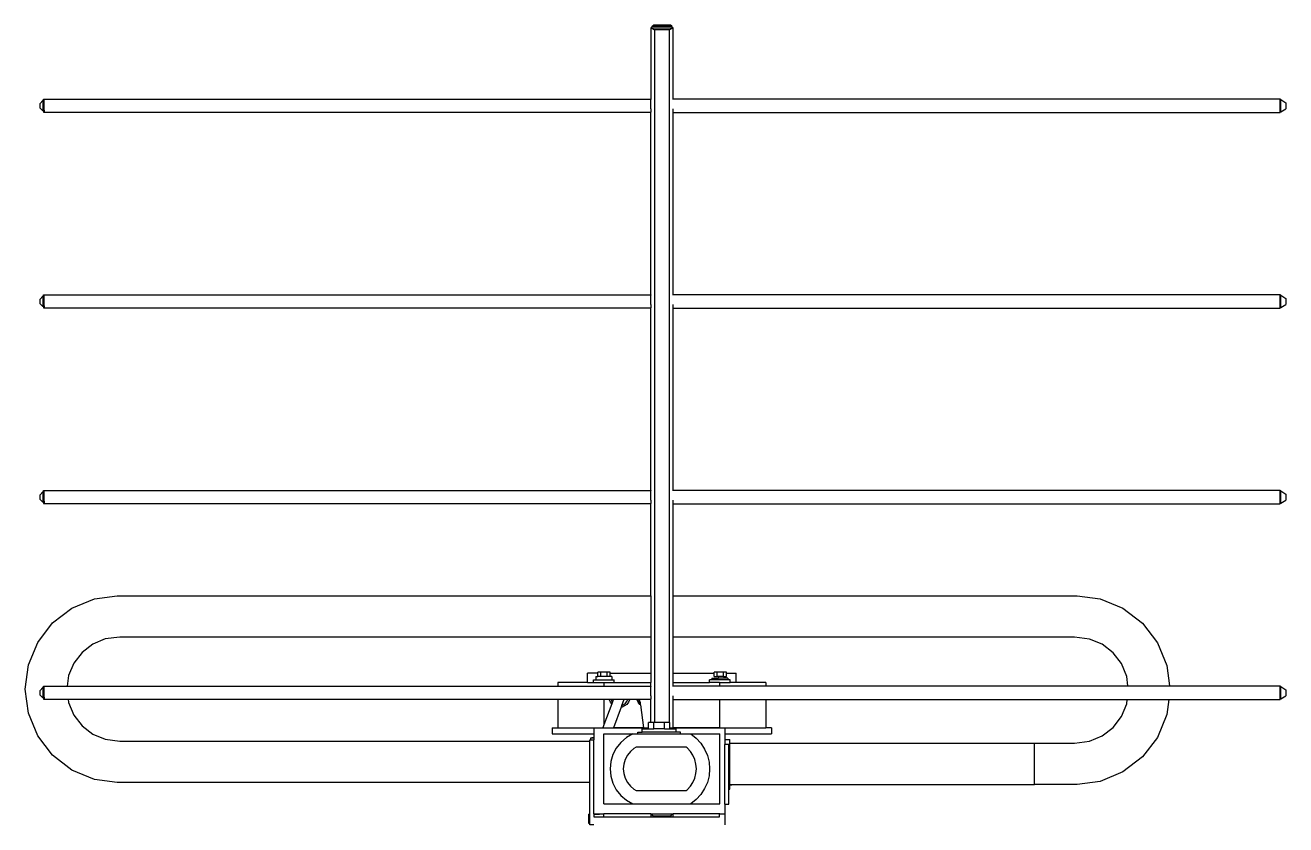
# Model space of a CAD drawing. Header units: millimetres. Extents: x 2122 to 4894, y -1177 to 2056.
# Drawn here: x 2122 to 2733, y 1669 to 2056 of the extents above; entities that cross this region are included whole.
import ezdxf

# ---------------------------------------------------------------- set-up
doc = ezdxf.new("R2010")
doc.units = ezdxf.units.MM
doc.layers.add('Edges', color=7, linetype='Continuous')

# ---------------------------------------------------------------- blocks, each defined once
blk = doc.blocks.new('TV+Aerial+fr')
at = {"layer": 'Edges'}
for p, q in [((41.43, 1828.62), (43.14, 1827.64)), ((41.67, 1828.62), (41.43, 1828.62)), ((41.43, 1828.62), (41.43, 1793.95)), ((41.67, 1828.62), (42.03, 1829.39)), ((41.67, 1828.62), (51.99, 1828.62)), ((42.03, 1829.39), (42.77, 1829.82)), ((42.03, 1829.39), (51.64, 1829.39)), ((50.89, 1829.82), (42.77, 1829.82)), ((43.14, 1827.64), (43.14, 1492.06)), ((50.52, 1827.64), (43.14, 1827.64)), ((52.23, 1828.62), (50.52, 1827.64)), ((50.52, 1492.06), (50.52, 1827.64)), ((50.62, 1827.64), (50.52, 1827.64)), ((50.62, 1827.7), (50.62, 1827.64)), ((51.64, 1829.39), (50.89, 1829.82)), ((51.99, 1828.62), (51.64, 1829.39)), ((52.23, 1828.62), (51.99, 1828.62)), ((52.23, 1794.11), (52.23, 1828.62)), ((-253.07, 1793.28), (-254.47, 1791.96)), ((-254.47, 1789.67), (-254.47, 1791.96)), ((-253.07, 1788.31), (-254.47, 1789.67)), ((-253.07, 1793.28), (-253.07, 1793.33)), ((-252.87, 1793.33), (-253.07, 1793.33)), ((-253.07, 1793.28), (-253.07, 1788.31)), ((-252.87, 1793.95), (-252.57, 1793.95)), ((-252.87, 1793.33), (-252.87, 1793.95)), ((-252.87, 1793.33), (-252.87, 1788.31)), ((-252.57, 1793.89), (-252.57, 1793.95)), ((-252.57, 1793.95), (-252.47, 1793.95)), ((-252.57, 1793.89), (-252.47, 1793.89)), ((-252.57, 1793.79), (-252.57, 1793.89)), ((-252.57, 1793.79), (-252.47, 1793.79)), ((-252.57, 1793.63), (-252.57, 1793.79)), ((-252.57, 1793.63), (-252.47, 1793.62)), ((-252.57, 1793.63), (-252.57, 1793.43)), ((-252.57, 1793.43), (-252.47, 1793.43)), ((-252.57, 1793.17), (-252.57, 1793.43)), ((-252.57, 1793.17), (-252.47, 1793.17)), ((-252.57, 1793.17), (-252.57, 1792.89)), ((-252.57, 1792.89), (-252.47, 1792.89)), ((-252.57, 1792.55), (-252.57, 1792.89)), ((-252.57, 1792.55), (-252.47, 1792.55)), ((-252.57, 1792.55), (-252.57, 1792.2)), ((-252.57, 1792.2), (-252.47, 1792.21)), ((-252.57, 1791.81), (-252.57, 1792.2)), ((-252.57, 1791.81), (-252.47, 1791.81)), ((-252.57, 1791.44), (-252.57, 1791.81)), ((-252.57, 1791.44), (-252.47, 1791.44)), ((-252.57, 1790.99), (-252.57, 1791.44)), ((-252.57, 1790.99), (-252.47, 1791.01)), ((-252.57, 1790.62), (-252.57, 1790.99)), ((-252.57, 1790.62), (-252.47, 1790.62)), ((-252.57, 1790.62), (-252.57, 1790.19)), ((-252.57, 1790.19), (-252.47, 1790.19)), ((-252.57, 1789.82), (-252.57, 1790.19)), ((-252.57, 1789.82), (-252.47, 1789.82)), ((-252.57, 1789.82), (-252.57, 1789.42)), ((-252.57, 1789.42), (-252.47, 1789.42)), ((-252.57, 1789.42), (-252.57, 1789.09)), ((-252.47, 1793.89), (-252.47, 1793.95)), ((-252.47, 1793.95), (41.43, 1793.95)), ((-252.47, 1793.79), (-252.47, 1793.89)), ((-252.47, 1793.62), (-252.47, 1793.79)), ((-252.47, 1793.43), (-252.47, 1793.62)), ((-252.47, 1793.17), (-252.47, 1793.43)), ((-252.47, 1792.89), (-252.47, 1793.17)), ((-252.47, 1792.55), (-252.47, 1792.89)), ((-252.47, 1792.21), (-252.47, 1792.55)), ((-252.47, 1791.81), (-252.47, 1792.21)), ((-252.47, 1791.44), (-252.47, 1791.81)), ((-252.47, 1791.01), (-252.47, 1791.44)), ((-252.47, 1790.62), (-252.47, 1791.01)), ((-252.47, 1790.19), (-252.47, 1790.62)), ((-252.47, 1789.82), (-252.47, 1790.19)), ((-252.47, 1789.42), (-252.47, 1789.82)), ((-252.47, 1789.09), (-252.47, 1789.42)), ((41.43, 1793.95), (41.43, 1793.89)), ((41.43, 1789.27), (41.43, 1793.89)), ((52.23, 1794.11), (346.23, 1794.11)), ((52.23, 1793.89), (52.23, 1794.11)), ((346.23, 1794.11), (346.23, 1793.84)), ((346.23, 1793.84), (346.63, 1793.84)), ((346.23, 1787.79), (346.23, 1793.84)), ((346.63, 1793.84), (349.02, 1792.28)), ((346.63, 1787.79), (346.63, 1793.84)), ((346.63, 1787.79), (349.02, 1789.35)), ((349.02, 1792.28), (349.02, 1789.35)), ((-252.87, 1788.31), (-253.07, 1788.31)), ((-252.87, 1788.31), (-252.87, 1787.69)), ((-252.87, 1787.69), (-252.57, 1787.69)), ((-252.57, 1789.09), (-252.47, 1789.09)), ((-252.57, 1788.74), (-252.57, 1789.09)), ((-252.57, 1788.74), (-252.47, 1788.74)), ((-252.57, 1788.46), (-252.57, 1788.74)), ((-252.57, 1788.46), (-252.47, 1788.47)), ((-252.57, 1788.46), (-252.57, 1788.2)), ((-252.57, 1788.2), (-252.47, 1788.2)), ((-252.57, 1788), (-252.57, 1788.2)), ((-252.57, 1788), (-252.47, 1788.01)), ((-252.57, 1787.84), (-252.57, 1788)), ((-252.57, 1787.84), (-252.47, 1787.84)), ((-252.57, 1787.74), (-252.57, 1787.84)), ((-252.57, 1787.74), (-252.47, 1787.74)), ((-252.57, 1787.69), (-252.57, 1787.74)), ((-252.57, 1787.69), (-252.47, 1787.69)), ((-252.47, 1788.74), (-252.47, 1789.09)), ((-252.47, 1788.74), (-252.47, 1788.47)), ((-252.47, 1788.47), (-252.47, 1788.2)), ((-252.47, 1788.2), (-252.47, 1788.01)), ((-252.47, 1788.01), (-252.47, 1787.84)), ((-252.47, 1787.84), (-252.47, 1787.74)), ((-252.47, 1787.74), (-252.47, 1787.69)), ((-252.47, 1787.69), (41.43, 1787.69)), ((41.43, 1789.27), (41.43, 1787.69)), ((41.43, 1699.16), (41.43, 1787.69)), ((52.23, 1787.52), (52.23, 1789.27)), ((52.23, 1787.52), (346.23, 1787.52)), ((52.23, 1699.33), (52.23, 1787.52)), ((346.23, 1787.79), (346.63, 1787.79)), ((346.23, 1787.52), (346.23, 1787.79)), ((-253.07, 1698.5), (-254.47, 1697.18)), ((-253.07, 1698.5), (-253.07, 1698.54)), ((-252.87, 1698.54), (-253.07, 1698.54)), ((-253.07, 1698.5), (-253.07, 1693.52)), ((-252.87, 1699.16), (-252.57, 1699.16)), ((-252.87, 1698.54), (-252.87, 1699.16)), ((-252.87, 1698.54), (-252.87, 1693.52)), ((-252.57, 1699.1), (-252.57, 1699.16)), ((-252.57, 1699.16), (-252.47, 1699.16)), ((-252.57, 1699.1), (-252.47, 1699.1)), ((-252.57, 1699), (-252.57, 1699.1)), ((-252.57, 1699), (-252.47, 1699)), ((-252.57, 1698.85), (-252.57, 1699)), ((-252.57, 1698.85), (-252.47, 1698.84)), ((-252.57, 1698.85), (-252.57, 1698.65)), ((-252.57, 1698.65), (-252.47, 1698.65)), ((-252.57, 1698.38), (-252.57, 1698.65)), ((-252.57, 1698.38), (-252.47, 1698.38)), ((-252.57, 1698.38), (-252.57, 1698.11)), ((-252.57, 1698.11), (-252.47, 1698.11)), ((-252.57, 1697.76), (-252.57, 1698.11)), ((-252.57, 1697.76), (-252.47, 1697.76)), ((-252.57, 1697.76), (-252.57, 1697.42)), ((-252.47, 1699.1), (-252.47, 1699.16)), ((-252.47, 1699.16), (41.43, 1699.16)), ((-252.47, 1699), (-252.47, 1699.1)), ((-252.47, 1698.84), (-252.47, 1699)), ((-252.47, 1698.65), (-252.47, 1698.84)), ((-252.47, 1698.38), (-252.47, 1698.65)), ((-252.47, 1698.11), (-252.47, 1698.38)), ((-252.47, 1697.76), (-252.47, 1698.11)), ((-252.47, 1697.43), (-252.47, 1697.76)), ((41.43, 1699.16), (41.43, 1699.11)), ((41.43, 1694.49), (41.43, 1699.11)), ((52.23, 1699.33), (346.23, 1699.33)), ((52.23, 1699.11), (52.23, 1699.33)), ((346.23, 1699.33), (346.23, 1699.05)), ((346.23, 1699.05), (346.63, 1699.05)), ((346.23, 1693.01), (346.23, 1699.05)), ((346.63, 1699.05), (349.02, 1697.49)), ((346.63, 1693.01), (346.63, 1699.05)), ((-254.47, 1694.89), (-254.47, 1697.18)), ((-253.07, 1693.52), (-254.47, 1694.89)), ((-252.87, 1693.52), (-253.07, 1693.52)), ((-252.87, 1693.52), (-252.87, 1692.9)), ((-252.87, 1692.9), (-252.57, 1692.9)), ((-252.57, 1697.42), (-252.47, 1697.43)), ((-252.57, 1697.03), (-252.57, 1697.42)), ((-252.57, 1697.03), (-252.47, 1697.03)), ((-252.57, 1696.66), (-252.57, 1697.03)), ((-252.57, 1696.66), (-252.47, 1696.66)), ((-252.57, 1696.2), (-252.57, 1696.66)), ((-252.57, 1696.2), (-252.47, 1696.22)), ((-252.57, 1695.84), (-252.57, 1696.2)), ((-252.57, 1695.84), (-252.47, 1695.84)), ((-252.57, 1695.84), (-252.57, 1695.41)), ((-252.57, 1695.41), (-252.47, 1695.41)), ((-252.57, 1695.04), (-252.57, 1695.41)), ((-252.57, 1695.04), (-252.47, 1695.04)), ((-252.57, 1695.04), (-252.57, 1694.63)), ((-252.57, 1694.63), (-252.47, 1694.63)), ((-252.57, 1694.63), (-252.57, 1694.3)), ((-252.57, 1694.3), (-252.47, 1694.3)), ((-252.57, 1693.95), (-252.57, 1694.3)), ((-252.57, 1693.95), (-252.47, 1693.95)), ((-252.57, 1693.68), (-252.57, 1693.95)), ((-252.57, 1693.68), (-252.47, 1693.68)), ((-252.57, 1693.68), (-252.57, 1693.42)), ((-252.57, 1693.42), (-252.47, 1693.42)), ((-252.57, 1693.22), (-252.57, 1693.42)), ((-252.57, 1693.22), (-252.47, 1693.23)), ((-252.57, 1693.06), (-252.57, 1693.22)), ((-252.57, 1693.06), (-252.47, 1693.06)), ((-252.57, 1692.96), (-252.57, 1693.06)), ((-252.57, 1692.96), (-252.47, 1692.96)), ((-252.57, 1692.9), (-252.57, 1692.96)), ((-252.57, 1692.9), (-252.47, 1692.9)), ((-252.47, 1697.03), (-252.47, 1697.43)), ((-252.47, 1696.66), (-252.47, 1697.03)), ((-252.47, 1696.22), (-252.47, 1696.66)), ((-252.47, 1695.84), (-252.47, 1696.22)), ((-252.47, 1695.41), (-252.47, 1695.84)), ((-252.47, 1695.04), (-252.47, 1695.41)), ((-252.47, 1694.63), (-252.47, 1695.04)), ((-252.47, 1694.3), (-252.47, 1694.63)), ((-252.47, 1693.95), (-252.47, 1694.3)), ((-252.47, 1693.95), (-252.47, 1693.68)), ((-252.47, 1693.68), (-252.47, 1693.42)), ((-252.47, 1693.42), (-252.47, 1693.23)), ((-252.47, 1693.23), (-252.47, 1693.06)), ((-252.47, 1693.06), (-252.47, 1692.96)), ((-252.47, 1692.96), (-252.47, 1692.9)), ((-252.47, 1692.9), (41.43, 1692.9)), ((41.43, 1694.49), (41.43, 1692.9)), ((41.43, 1604.38), (41.43, 1692.9)), ((52.23, 1692.74), (52.23, 1694.49)), ((52.23, 1692.74), (346.23, 1692.74)), ((52.23, 1604.54), (52.23, 1692.74)), ((346.23, 1693.01), (346.63, 1693.01)), ((346.23, 1692.74), (346.23, 1693.01)), ((346.63, 1693.01), (349.02, 1694.57)), ((349.02, 1697.49), (349.02, 1694.57)), ((-253.07, 1603.71), (-254.47, 1602.39)), ((-254.47, 1600.1), (-254.47, 1602.39)), ((-253.07, 1598.74), (-254.47, 1600.1)), ((-253.07, 1603.71), (-253.07, 1603.76)), ((-252.87, 1603.76), (-253.07, 1603.76)), ((-253.07, 1603.71), (-253.07, 1598.74)), ((-252.87, 1604.38), (-252.57, 1604.38)), ((-252.87, 1603.76), (-252.87, 1604.38)), ((-252.87, 1603.76), (-252.87, 1598.74)), ((-252.57, 1604.32), (-252.57, 1604.38)), ((-252.57, 1604.38), (-252.47, 1604.38)), ((-252.57, 1604.32), (-252.47, 1604.32)), ((-252.57, 1604.22), (-252.57, 1604.32)), ((-252.57, 1604.22), (-252.47, 1604.22)), ((-252.57, 1604.06), (-252.57, 1604.22)), ((-252.57, 1604.06), (-252.47, 1604.05)), ((-252.57, 1604.06), (-252.57, 1603.86)), ((-252.57, 1603.86), (-252.47, 1603.86)), ((-252.57, 1603.6), (-252.57, 1603.86)), ((-252.57, 1603.6), (-252.47, 1603.6)), ((-252.57, 1603.6), (-252.57, 1603.32)), ((-252.57, 1603.32), (-252.47, 1603.32)), ((-252.57, 1602.98), (-252.57, 1603.32)), ((-252.57, 1602.98), (-252.47, 1602.98)), ((-252.57, 1602.98), (-252.57, 1602.63)), ((-252.57, 1602.63), (-252.47, 1602.64)), ((-252.57, 1602.24), (-252.57, 1602.63)), ((-252.57, 1602.24), (-252.47, 1602.24)), ((-252.57, 1601.87), (-252.57, 1602.24)), ((-252.57, 1601.87), (-252.47, 1601.87)), ((-252.57, 1601.42), (-252.57, 1601.87)), ((-252.57, 1601.42), (-252.47, 1601.44)), ((-252.57, 1601.05), (-252.57, 1601.42)), ((-252.57, 1601.05), (-252.47, 1601.05)), ((-252.57, 1601.05), (-252.57, 1600.62)), ((-252.57, 1600.62), (-252.47, 1600.62)), ((-252.57, 1600.25), (-252.57, 1600.62)), ((-252.57, 1600.25), (-252.47, 1600.25)), ((-252.57, 1600.25), (-252.57, 1599.85)), ((-252.47, 1604.32), (-252.47, 1604.38)), ((-252.47, 1604.38), (41.43, 1604.38)), ((-252.47, 1604.22), (-252.47, 1604.32)), ((-252.47, 1604.05), (-252.47, 1604.22)), ((-252.47, 1603.86), (-252.47, 1604.05)), ((-252.47, 1603.6), (-252.47, 1603.86)), ((-252.47, 1603.32), (-252.47, 1603.6)), ((-252.47, 1602.98), (-252.47, 1603.32)), ((-252.47, 1602.64), (-252.47, 1602.98)), ((-252.47, 1602.24), (-252.47, 1602.64)), ((-252.47, 1601.87), (-252.47, 1602.24)), ((-252.47, 1601.44), (-252.47, 1601.87)), ((-252.47, 1601.05), (-252.47, 1601.44)), ((-252.47, 1600.62), (-252.47, 1601.05)), ((-252.47, 1600.25), (-252.47, 1600.62)), ((-252.47, 1599.85), (-252.47, 1600.25)), ((41.43, 1604.38), (41.43, 1604.32)), ((41.43, 1599.7), (41.43, 1604.32)), ((52.23, 1604.54), (346.23, 1604.54)), ((52.23, 1604.32), (52.23, 1604.54)), ((346.23, 1604.54), (346.23, 1604.27)), ((346.23, 1604.27), (346.63, 1604.27)), ((346.23, 1598.22), (346.23, 1604.27)), ((346.63, 1604.27), (349.02, 1602.71)), ((346.63, 1598.22), (346.63, 1604.27)), ((349.02, 1602.71), (349.02, 1599.78)), ((-252.87, 1598.74), (-253.07, 1598.74)), ((-252.87, 1598.74), (-252.87, 1598.12)), ((-252.87, 1598.12), (-252.57, 1598.12)), ((-252.57, 1599.85), (-252.47, 1599.85)), ((-252.57, 1599.85), (-252.57, 1599.52)), ((-252.57, 1599.52), (-252.47, 1599.52)), ((-252.57, 1599.17), (-252.57, 1599.52)), ((-252.57, 1599.17), (-252.47, 1599.17)), ((-252.57, 1598.89), (-252.57, 1599.17)), ((-252.57, 1598.89), (-252.47, 1598.9)), ((-252.57, 1598.89), (-252.57, 1598.63)), ((-252.57, 1598.63), (-252.47, 1598.63)), ((-252.57, 1598.43), (-252.57, 1598.63)), ((-252.57, 1598.43), (-252.47, 1598.44)), ((-252.57, 1598.27), (-252.57, 1598.43)), ((-252.57, 1598.27), (-252.47, 1598.27)), ((-252.57, 1598.17), (-252.57, 1598.27)), ((-252.57, 1598.17), (-252.47, 1598.17)), ((-252.57, 1598.12), (-252.57, 1598.17)), ((-252.57, 1598.12), (-252.47, 1598.12)), ((-252.47, 1599.52), (-252.47, 1599.85)), ((-252.47, 1599.17), (-252.47, 1599.52)), ((-252.47, 1599.17), (-252.47, 1598.9)), ((-252.47, 1598.9), (-252.47, 1598.63)), ((-252.47, 1598.63), (-252.47, 1598.44)), ((-252.47, 1598.44), (-252.47, 1598.27)), ((-252.47, 1598.27), (-252.47, 1598.17)), ((-252.47, 1598.17), (-252.47, 1598.12)), ((-252.47, 1598.12), (41.43, 1598.12)), ((41.43, 1599.7), (41.43, 1598.12)), ((41.43, 1553.42), (41.43, 1598.12)), ((52.23, 1597.95), (52.23, 1599.7)), ((52.23, 1597.95), (346.23, 1597.95)), ((52.23, 1553.42), (52.23, 1597.95)), ((346.23, 1598.22), (346.63, 1598.22)), ((346.23, 1597.95), (346.23, 1598.22)), ((346.63, 1598.22), (349.02, 1599.78)), ((-239.02, 1547.44), (-228.09, 1551.97)), ((-228.09, 1551.97), (-217.06, 1553.42)), ((-217.06, 1553.42), (41.43, 1553.42)), ((41.43, 1553.42), (41.43, 1533.42)), ((52.23, 1553.42), (247.93, 1553.42)), ((52.23, 1533.42), (52.23, 1553.42)), ((247.93, 1553.42), (259.08, 1551.95)), ((259.08, 1551.95), (270.13, 1547.38)), ((-248.4, 1540.24), (-239.02, 1547.44)), ((270.13, 1547.38), (279.61, 1540.1)), ((-255.6, 1530.86), (-248.4, 1540.24)), ((279.61, 1540.1), (286.89, 1530.62)), ((-215.75, 1533.42), (-222.87, 1532.48)), ((41.43, 1533.42), (-215.75, 1533.42)), ((41.43, 1533.42), (41.43, 1515.96)), ((246.62, 1533.42), (52.23, 1533.42)), ((52.23, 1515.96), (52.23, 1533.42)), ((253.86, 1532.47), (246.62, 1533.42)), ((-260.13, 1519.94), (-255.6, 1530.86)), ((-228.93, 1529.97), (-234.14, 1525.98)), ((-222.87, 1532.48), (-228.93, 1529.97)), ((260.04, 1529.91), (253.86, 1532.47)), ((265.35, 1525.84), (260.04, 1529.91)), ((286.89, 1530.62), (291.46, 1519.57)), ((-238.13, 1520.78), (-240.64, 1514.72)), ((-234.14, 1525.98), (-238.13, 1520.78)), ((269.42, 1520.53), (265.35, 1525.84)), ((-261.67, 1508.21), (-260.13, 1519.94)), ((-240.64, 1514.72), (-241.32, 1509.59)), ((10.67, 1511.36), (10.67, 1515.96)), ((15.75, 1515.96), (10.67, 1515.96)), ((15.75, 1515.96), (15.77, 1516.36)), ((15.75, 1514.36), (15.75, 1515.96)), ((17.27, 1516.36), (15.77, 1516.36)), ((17.25, 1514.36), (17.27, 1516.36)), ((20.27, 1516.36), (17.27, 1516.36)), ((20.25, 1514.36), (20.27, 1516.36)), ((21.77, 1516.36), (20.27, 1516.36)), ((21.75, 1514.36), (21.77, 1515.96)), ((21.77, 1515.96), (21.77, 1516.36)), ((21.77, 1515.96), (41.43, 1515.96)), ((41.43, 1515.96), (41.43, 1511.36)), ((52.23, 1515.96), (72.05, 1515.96)), ((52.23, 1511.36), (52.23, 1515.96)), ((73.55, 1516.36), (72.05, 1516.36)), ((72.05, 1515.96), (72.05, 1516.36)), ((72.05, 1514.36), (72.05, 1515.96)), ((76.55, 1516.36), (73.55, 1516.36)), ((73.55, 1514.36), (73.55, 1516.36)), ((78.05, 1516.36), (76.55, 1516.36)), ((76.55, 1514.36), (76.55, 1516.36)), ((78.05, 1515.96), (78.05, 1516.36)), ((78.05, 1514.36), (78.05, 1515.96)), ((78.05, 1515.96), (82.79, 1515.96)), ((82.79, 1511.36), (82.79, 1515.96)), ((271.98, 1514.35), (269.42, 1520.53)), ((291.46, 1519.57), (292.75, 1509.76)), ((-253.07, 1508.93), (-254.47, 1507.61)), ((-253.07, 1508.93), (-253.07, 1508.97)), ((-252.87, 1508.97), (-253.07, 1508.97)), ((-253.07, 1508.93), (-253.07, 1503.95)), ((-252.87, 1509.59), (-252.57, 1509.59)), ((-252.87, 1508.97), (-252.87, 1509.59)), ((-252.87, 1508.97), (-252.87, 1503.95)), ((-252.57, 1509.53), (-252.57, 1509.59)), ((-252.57, 1509.59), (-252.47, 1509.59)), ((-252.57, 1509.53), (-252.47, 1509.53)), ((-252.57, 1509.43), (-252.57, 1509.53)), ((-252.57, 1509.43), (-252.47, 1509.43)), ((-252.57, 1509.28), (-252.57, 1509.43)), ((-252.57, 1509.28), (-252.47, 1509.27)), ((-252.57, 1509.28), (-252.57, 1509.08)), ((-252.57, 1509.08), (-252.47, 1509.08)), ((-252.57, 1508.81), (-252.57, 1509.08)), ((-252.57, 1508.81), (-252.47, 1508.81)), ((-252.57, 1508.81), (-252.57, 1508.54)), ((-252.57, 1508.54), (-252.47, 1508.54)), ((-252.57, 1508.19), (-252.57, 1508.54)), ((-252.47, 1509.53), (-252.47, 1509.59)), ((-252.47, 1509.59), (-241.32, 1509.59)), ((-252.47, 1509.43), (-252.47, 1509.53)), ((-252.47, 1509.27), (-252.47, 1509.43)), ((-252.47, 1509.08), (-252.47, 1509.27)), ((-252.47, 1508.81), (-252.47, 1509.08)), ((-252.47, 1508.54), (-252.47, 1508.81)), ((-252.47, 1508.19), (-252.47, 1508.54)), ((-241.32, 1509.59), (-3.63, 1509.59)), ((-3.63, 1511.36), (-3.63, 1509.59)), ((10.67, 1511.36), (-3.63, 1511.36)), ((-3.63, 1509.59), (18.72, 1509.59)), ((10.67, 1511.36), (13.63, 1511.36)), ((13.63, 1511.36), (13.63, 1512.76)), ((13.63, 1512.76), (14.73, 1512.76)), ((13.63, 1511.36), (18.72, 1511.36)), ((14.73, 1514.36), (14.73, 1512.76)), ((14.73, 1514.36), (15.75, 1514.36)), ((14.73, 1512.76), (22.53, 1512.76)), ((17.25, 1514.36), (15.75, 1514.36)), ((20.25, 1514.36), (17.25, 1514.36)), ((18.72, 1511.36), (18.72, 1509.59)), ((18.72, 1511.36), (23.63, 1511.36)), ((18.72, 1509.59), (41.43, 1509.59)), ((21.75, 1514.36), (20.25, 1514.36)), ((22.53, 1514.36), (21.75, 1514.36)), ((22.53, 1514.36), (22.53, 1512.76)), ((22.53, 1512.76), (23.63, 1512.76)), ((23.63, 1511.36), (23.63, 1512.76)), ((23.63, 1511.36), (41.43, 1511.36)), ((41.43, 1509.59), (41.43, 1511.36)), ((41.43, 1509.59), (41.43, 1509.54)), ((41.43, 1504.92), (41.43, 1509.54)), ((52.23, 1511.36), (69.83, 1511.36)), ((52.23, 1509.76), (52.23, 1511.36)), ((52.23, 1509.54), (52.23, 1509.76)), ((52.23, 1509.76), (74.74, 1509.76)), ((69.83, 1511.36), (69.83, 1512.76)), ((70.98, 1512.76), (69.83, 1512.76)), ((74.74, 1511.36), (69.83, 1511.36)), ((70.98, 1513.46), (70.98, 1512.76)), ((70.98, 1513.46), (74.27, 1513.46)), ((78.68, 1512.76), (70.98, 1512.76)), ((72.05, 1514.36), (73.55, 1514.36)), ((74.27, 1514.36), (73.55, 1514.36)), ((74.27, 1513.46), (74.27, 1514.36)), ((76.55, 1514.36), (74.27, 1514.36)), ((78.68, 1513.46), (74.27, 1513.46)), ((74.74, 1511.36), (74.74, 1509.76)), ((74.74, 1511.36), (79.83, 1511.36)), ((74.74, 1509.76), (97.09, 1509.76)), ((76.55, 1514.36), (78.05, 1514.36)), ((78.68, 1513.46), (78.68, 1512.76)), ((79.83, 1512.76), (78.68, 1512.76)), ((79.83, 1511.36), (79.83, 1512.76)), ((82.79, 1511.36), (79.83, 1511.36)), ((97.09, 1511.36), (82.79, 1511.36)), ((97.09, 1511.36), (97.09, 1509.76)), ((97.09, 1509.76), (272.58, 1509.76)), ((272.58, 1509.76), (271.98, 1514.35)), ((272.58, 1509.76), (292.75, 1509.76)), ((292.75, 1509.76), (346.23, 1509.76)), ((346.23, 1509.76), (346.23, 1509.48)), ((346.23, 1509.48), (346.63, 1509.48)), ((346.23, 1503.44), (346.23, 1509.48)), ((346.63, 1509.48), (349.02, 1507.92)), ((346.63, 1503.44), (346.63, 1509.48)), ((-260.13, 1496.49), (-261.67, 1508.21)), ((-254.47, 1505.32), (-254.47, 1507.61)), ((-253.07, 1503.95), (-254.47, 1505.32)), ((-252.87, 1503.95), (-253.07, 1503.95)), ((-252.87, 1503.95), (-252.87, 1503.33)), ((-252.87, 1503.33), (-252.57, 1503.33)), ((-252.57, 1508.19), (-252.47, 1508.19)), ((-252.57, 1508.19), (-252.57, 1507.85)), ((-252.57, 1507.85), (-252.47, 1507.86)), ((-252.57, 1507.46), (-252.57, 1507.85)), ((-252.57, 1507.46), (-252.47, 1507.46)), ((-252.57, 1507.09), (-252.57, 1507.46)), ((-252.57, 1507.09), (-252.47, 1507.09)), ((-252.57, 1506.63), (-252.57, 1507.09)), ((-252.57, 1506.63), (-252.47, 1506.65)), ((-252.57, 1506.27), (-252.57, 1506.63)), ((-252.57, 1506.27), (-252.47, 1506.27)), ((-252.57, 1506.27), (-252.57, 1505.84)), ((-252.57, 1505.84), (-252.47, 1505.84)), ((-252.57, 1505.47), (-252.57, 1505.84)), ((-252.57, 1505.47), (-252.47, 1505.47)), ((-252.57, 1505.47), (-252.57, 1505.06)), ((-252.57, 1505.06), (-252.47, 1505.06)), ((-252.57, 1504.73), (-252.57, 1505.06)), ((-252.57, 1504.73), (-252.47, 1504.73)), ((-252.57, 1504.38), (-252.57, 1504.73)), ((-252.57, 1504.38), (-252.47, 1504.38)), ((-252.57, 1504.11), (-252.57, 1504.38)), ((-252.57, 1504.11), (-252.47, 1504.11)), ((-252.57, 1504.11), (-252.57, 1503.85)), ((-252.57, 1503.85), (-252.47, 1503.85)), ((-252.57, 1503.65), (-252.57, 1503.85)), ((-252.57, 1503.65), (-252.47, 1503.66)), ((-252.57, 1503.49), (-252.57, 1503.65)), ((-252.57, 1503.49), (-252.47, 1503.49)), ((-252.57, 1503.39), (-252.57, 1503.49)), ((-252.57, 1503.39), (-252.47, 1503.39)), ((-252.57, 1503.33), (-252.57, 1503.39)), ((-252.57, 1503.33), (-252.47, 1503.33)), ((-252.47, 1507.86), (-252.47, 1508.19)), ((-252.47, 1507.46), (-252.47, 1507.86)), ((-252.47, 1507.09), (-252.47, 1507.46)), ((-252.47, 1506.65), (-252.47, 1507.09)), ((-252.47, 1506.27), (-252.47, 1506.65)), ((-252.47, 1505.84), (-252.47, 1506.27)), ((-252.47, 1505.47), (-252.47, 1505.84)), ((-252.47, 1505.06), (-252.47, 1505.47)), ((-252.47, 1504.73), (-252.47, 1505.06)), ((-252.47, 1504.38), (-252.47, 1504.73)), ((-252.47, 1504.38), (-252.47, 1504.11)), ((-252.47, 1504.11), (-252.47, 1503.85)), ((-252.47, 1503.85), (-252.47, 1503.66)), ((-252.47, 1503.66), (-252.47, 1503.49)), ((-252.47, 1503.49), (-252.47, 1503.39)), ((-252.47, 1503.39), (-252.47, 1503.33)), ((-252.47, 1503.33), (-240.85, 1503.33)), ((-240.85, 1503.33), (-240.64, 1501.71)), ((-240.85, 1503.33), (-3.63, 1503.33)), ((-3.63, 1503.33), (-3.63, 1489.46)), ((-3.63, 1503.33), (18.72, 1503.33)), ((18.72, 1503.33), (18.72, 1490.91)), ((18.72, 1503.33), (21.37, 1503.33)), ((21.4, 1503.06), (21.37, 1503.33)), ((21.37, 1503.33), (22.18, 1503.33)), ((21.9, 1501.86), (21.4, 1503.06)), ((22.18, 1503.33), (22.19, 1503.27)), ((22.18, 1503.33), (23.28, 1503.33)), ((22.19, 1503.27), (22.6, 1502.26)), ((23.28, 1503.33), (22.8, 1502.01)), ((23.28, 1503.33), (28.43, 1503.33)), ((27.32, 1500.31), (28.43, 1503.33)), ((28.43, 1503.33), (30.29, 1503.33)), ((29.86, 1502.26), (30.28, 1503.27)), ((30.28, 1503.27), (30.29, 1503.33)), ((30.29, 1503.33), (31.1, 1503.33)), ((31.06, 1503.06), (30.56, 1501.86)), ((31.1, 1503.33), (31.06, 1503.06)), ((31.1, 1503.33), (34.73, 1503.32)), ((34.73, 1503.32), (35.3, 1503.33)), ((34.73, 1503.32), (35.13, 1502.36)), ((34.76, 1503.06), (34.73, 1503.32)), ((35.26, 1501.86), (34.76, 1503.06)), ((35.13, 1502.36), (35.76, 1501.53)), ((35.59, 1502.63), (35.3, 1503.33)), ((35.3, 1503.33), (35.99, 1503.33)), ((36.14, 1501.91), (35.59, 1502.63)), ((35.99, 1503.33), (41.43, 1503.33)), ((36.16, 1502.13), (35.99, 1503.33)), ((41.43, 1504.92), (41.43, 1503.33)), ((41.43, 1492.06), (41.43, 1503.33)), ((52.23, 1503.17), (52.23, 1504.92)), ((52.23, 1503.17), (74.74, 1503.17)), ((52.23, 1489.46), (52.23, 1503.17)), ((74.74, 1503.17), (74.74, 1489.46)), ((74.74, 1503.17), (97.09, 1503.17)), ((97.09, 1503.17), (97.09, 1489.46)), ((97.09, 1503.17), (272.25, 1503.17)), ((271.98, 1501.09), (272.25, 1503.17)), ((272.25, 1503.17), (292.42, 1503.17)), ((292.42, 1503.17), (291.46, 1495.87)), ((292.42, 1503.17), (346.23, 1503.17)), ((346.23, 1503.44), (346.63, 1503.44)), ((346.23, 1503.17), (346.23, 1503.44)), ((346.63, 1503.44), (349.02, 1505)), ((349.02, 1507.92), (349.02, 1505)), ((-255.6, 1485.56), (-260.13, 1496.49)), ((-240.64, 1501.71), (-238.13, 1495.65)), ((22.47, 1501.12), (18.72, 1490.91)), ((22.47, 1501.12), (21.9, 1501.86)), ((22.8, 1502.01), (22.47, 1501.12)), ((22.6, 1502.26), (22.8, 1502.01)), ((27.01, 1499.46), (23.34, 1489.46)), ((27.32, 1500.31), (27.01, 1499.46)), ((27.53, 1499.53), (27.01, 1499.46)), ((27.32, 1500.31), (28.33, 1500.73)), ((28.73, 1500.03), (27.53, 1499.53)), ((28.33, 1500.73), (29.19, 1501.39)), ((29.77, 1500.82), (28.73, 1500.03)), ((29.19, 1501.39), (29.86, 1502.26)), ((30.56, 1501.86), (29.77, 1500.82)), ((36.05, 1500.82), (35.26, 1501.86)), ((35.76, 1501.53), (36.3, 1501.13)), ((36.37, 1500.57), (36.05, 1500.82)), ((36.16, 1502.13), (36.14, 1501.91)), ((36.17, 1501.89), (36.14, 1501.91)), ((36.17, 1501.89), (36.3, 1501.13)), ((36.37, 1500.57), (36.3, 1501.13)), ((36.37, 1500.57), (37.9, 1489.46)), ((269.42, 1494.91), (271.98, 1501.09)), ((-238.13, 1495.65), (-234.14, 1490.44)), ((-234.14, 1490.44), (-228.93, 1486.45)), ((18.72, 1490.91), (18.19, 1489.46)), ((40.33, 1489.36), (40.33, 1492.06)), ((41.43, 1492.06), (40.33, 1492.06)), ((42.92, 1492.06), (41.43, 1492.06)), ((42.92, 1488.96), (42.92, 1492.06)), ((43.14, 1492.06), (42.92, 1492.06)), ((48.09, 1492.06), (43.14, 1492.06)), ((48.09, 1488.96), (48.09, 1492.06)), ((50.52, 1492.06), (48.09, 1492.06)), ((50.68, 1492.06), (50.52, 1492.06)), ((50.68, 1489.36), (50.68, 1492.06)), ((265.35, 1489.61), (269.42, 1494.91)), ((291.46, 1495.87), (286.89, 1484.83)), ((-248.4, 1476.18), (-255.6, 1485.56)), ((-228.93, 1486.45), (-222.87, 1483.94)), ((-6.37, 1489.46), (-6.37, 1486.46)), ((-6.37, 1489.46), (-3.63, 1489.46)), ((-6.37, 1486.46), (13.73, 1486.46)), ((-3.63, 1489.46), (18.19, 1489.46)), ((12.23, 1484.36), (12.23, 1483.56)), ((12.83, 1484.36), (12.23, 1484.36)), ((13.73, 1484.62), (12.83, 1484.62)), ((12.83, 1484.62), (12.83, 1484.36)), ((13.73, 1484.36), (12.83, 1484.36)), ((18.15, 1489.36), (13.73, 1489.36)), ((13.73, 1489.36), (13.73, 1486.46)), ((13.73, 1486.46), (13.73, 1484.62)), ((13.73, 1484.62), (13.73, 1484.36)), ((13.73, 1484.36), (13.73, 1483.56)), ((18.19, 1489.46), (18.15, 1489.36)), ((23.3, 1489.36), (18.15, 1489.36)), ((18.63, 1486.46), (32.68, 1486.46)), ((18.63, 1452.68), (18.63, 1486.46)), ((23.34, 1489.46), (23.3, 1489.36)), ((37.92, 1489.36), (23.3, 1489.36)), ((37.9, 1489.46), (23.34, 1489.46)), ((29.59, 1484.72), (26.89, 1482.42)), ((32.68, 1486.46), (29.59, 1484.72)), ((32.68, 1486.46), (35.2, 1486.46)), ((35.2, 1486.46), (35.2, 1487.36)), ((35.2, 1487.36), (37.26, 1487.36)), ((35.2, 1486.46), (55.8, 1486.46)), ((37.26, 1487.36), (37.26, 1488.96)), ((37.26, 1488.96), (40.33, 1488.96)), ((53.74, 1487.36), (37.26, 1487.36)), ((37.9, 1489.46), (37.92, 1489.36)), ((40.33, 1489.36), (37.92, 1489.36)), ((40.33, 1488.96), (40.33, 1489.36)), ((40.33, 1488.96), (42.92, 1488.96)), ((48.09, 1488.96), (42.92, 1488.96)), ((48.09, 1488.96), (50.68, 1488.96)), ((50.68, 1488.96), (50.68, 1489.36)), ((52.23, 1489.36), (50.68, 1489.36)), ((50.68, 1488.96), (53.74, 1488.96)), ((74.74, 1489.46), (52.23, 1489.46)), ((52.23, 1489.36), (52.23, 1489.46)), ((74.83, 1489.36), (52.23, 1489.36)), ((53.74, 1487.36), (53.74, 1488.96)), ((55.8, 1487.36), (53.74, 1487.36)), ((55.8, 1486.46), (55.8, 1487.36)), ((55.8, 1486.46), (60.78, 1486.46)), ((60.78, 1486.46), (63.4, 1484.41)), ((60.78, 1486.46), (74.83, 1486.46)), ((63.4, 1484.41), (65.65, 1481.95)), ((74.83, 1489.46), (74.74, 1489.46)), ((74.83, 1489.46), (74.83, 1489.36)), ((74.83, 1489.46), (97.09, 1489.46)), ((77.27, 1489.36), (74.83, 1489.36)), ((74.83, 1452.68), (74.83, 1486.46)), ((77.27, 1489.36), (77.27, 1486.46)), ((77.27, 1486.46), (77.27, 1483.76)), ((77.27, 1486.46), (99.83, 1486.46)), ((99.83, 1489.46), (97.09, 1489.46)), ((99.83, 1489.46), (99.83, 1486.46)), ((253.86, 1482.98), (260.04, 1485.54)), ((260.04, 1485.54), (265.35, 1489.61)), ((286.89, 1484.83), (279.61, 1475.34)), ((-222.87, 1483.94), (-215.75, 1483)), ((-215.75, 1483), (11.93, 1483)), ((11.93, 1483.56), (12.23, 1483.56)), ((11.93, 1483), (11.93, 1483.56)), ((11.93, 1463), (11.93, 1483)), ((12.23, 1483.56), (13.73, 1483.56)), ((13.73, 1447.77), (13.73, 1483.56)), ((24.67, 1479.65), (23.03, 1476.5)), ((26.89, 1482.42), (24.67, 1479.65)), ((31.49, 1477.96), (30.04, 1476.15)), ((33.25, 1479.46), (31.49, 1477.96)), ((34.35, 1480.08), (33.25, 1479.46)), ((58.58, 1480.08), (34.35, 1480.08)), ((59.05, 1479.71), (58.58, 1480.08)), ((60.59, 1478.03), (59.05, 1479.71)), ((61.83, 1476.13), (60.59, 1478.03)), ((65.65, 1481.95), (67.46, 1479.16)), ((67.46, 1479.16), (68.79, 1476.11)), ((77.27, 1483.76), (79.73, 1483.76)), ((77.27, 1483.76), (77.27, 1481.43)), ((77.27, 1452.43), (77.27, 1481.43)), ((79.27, 1481.43), (77.27, 1481.43)), ((79.27, 1459.76), (79.27, 1481.43)), ((79.73, 1482.02), (79.73, 1483.76)), ((79.73, 1482.02), (227.23, 1482.02)), ((79.73, 1462.02), (79.73, 1482.02)), ((227.23, 1482.02), (246.62, 1482.02)), ((227.23, 1462.02), (227.23, 1482.02)), ((246.62, 1482.02), (253.86, 1482.98)), ((-239.02, 1468.98), (-248.4, 1476.18)), ((22.02, 1473.1), (21.68, 1469.57)), ((23.03, 1476.5), (22.02, 1473.1)), ((28.31, 1471.88), (28.09, 1469.57)), ((28.97, 1474.1), (28.31, 1471.88)), ((30.04, 1476.15), (28.97, 1474.1)), ((62.74, 1474.04), (61.83, 1476.13)), ((63.29, 1471.84), (62.74, 1474.04)), ((63.48, 1469.57), (63.29, 1471.84)), ((68.79, 1476.11), (69.61, 1472.89)), ((69.61, 1472.89), (69.88, 1469.57)), ((279.61, 1475.34), (270.13, 1468.07)), ((-228.09, 1464.46), (-239.02, 1468.98)), ((21.68, 1469.57), (22.02, 1466.04)), ((22.02, 1466.04), (23.03, 1462.64)), ((28.09, 1469.57), (28.31, 1467.26)), ((28.31, 1467.26), (28.97, 1465.04)), ((62.74, 1465.1), (63.29, 1467.3)), ((63.29, 1467.3), (63.48, 1469.57)), ((69.61, 1466.25), (68.79, 1463.03)), ((69.88, 1469.57), (69.61, 1466.25)), ((270.13, 1468.07), (259.08, 1463.49)), ((-217.06, 1463), (-228.09, 1464.46)), ((11.93, 1463), (-217.06, 1463)), ((11.93, 1447.65), (11.93, 1463)), ((23.03, 1462.64), (24.67, 1459.49)), ((28.97, 1465.04), (30.04, 1462.99)), ((30.04, 1462.99), (31.49, 1461.18)), ((31.49, 1461.18), (33.25, 1459.68)), ((33.25, 1459.68), (34.35, 1459.06)), ((59.05, 1459.43), (60.59, 1461.11)), ((60.59, 1461.11), (61.83, 1463.01)), ((61.83, 1463.01), (62.74, 1465.1)), ((67.46, 1459.98), (65.65, 1457.19)), ((68.79, 1463.03), (67.46, 1459.98)), ((79.27, 1459.76), (79.73, 1459.76)), ((79.27, 1452.43), (79.27, 1459.76)), ((79.73, 1462.02), (80.63, 1462.02)), ((79.73, 1461.76), (79.73, 1462.02)), ((79.73, 1461.76), (80.63, 1461.76)), ((79.73, 1459.76), (79.73, 1461.76)), ((80.63, 1461.76), (80.63, 1462.02)), ((80.63, 1462.02), (227.23, 1462.02)), ((247.93, 1462.02), (227.23, 1462.02)), ((259.08, 1463.49), (247.93, 1462.02)), ((24.67, 1459.49), (26.89, 1456.72)), ((26.89, 1456.72), (29.59, 1454.42)), ((29.59, 1454.42), (32.68, 1452.68)), ((34.35, 1459.06), (58.58, 1459.06)), ((58.58, 1459.06), (59.05, 1459.43)), ((63.4, 1454.73), (60.78, 1452.68)), ((65.65, 1457.19), (63.4, 1454.73)), ((11.33, 1443.05), (11.33, 1447.65)), ((11.93, 1447.65), (11.33, 1447.65)), ((11.93, 1443.05), (11.93, 1447.65)), ((13.73, 1447.77), (13.73, 1447.65)), ((13.73, 1447.77), (14.33, 1447.77)), ((14.33, 1447.65), (13.73, 1447.65)), ((13.73, 1447.65), (13.73, 1446.25)), ((14.33, 1447.77), (14.33, 1447.65)), ((14.33, 1447.77), (16.53, 1447.77)), ((14.33, 1447.65), (16.53, 1447.65)), ((16.53, 1447.77), (16.53, 1447.65)), ((16.53, 1447.77), (18.63, 1447.77)), ((18.63, 1447.65), (16.53, 1447.65)), ((18.63, 1452.68), (32.68, 1452.68)), ((18.63, 1447.77), (18.63, 1447.65)), ((41.43, 1447.77), (18.63, 1447.77)), ((18.63, 1446.25), (18.63, 1447.65)), ((32.68, 1452.68), (60.78, 1452.68)), ((41.43, 1447.77), (41.43, 1446.25)), ((41.43, 1447.77), (41.73, 1447.77)), ((42.5, 1446.77), (41.73, 1447.77)), ((41.73, 1447.77), (51.93, 1447.77)), ((51.16, 1446.77), (51.93, 1447.77)), ((51.93, 1447.77), (52.23, 1447.77)), ((52.23, 1446.25), (52.23, 1447.77)), ((74.67, 1447.75), (52.23, 1447.77)), ((60.78, 1452.68), (74.83, 1452.68)), ((74.83, 1447.77), (74.67, 1447.75)), ((74.67, 1446.25), (74.67, 1447.75)), ((74.83, 1447.77), (77.27, 1447.75)), ((77.27, 1452.43), (77.27, 1447.75)), ((77.27, 1452.43), (79.27, 1452.43)), ((77.27, 1447.75), (77.27, 1442.47)), ((11.93, 1443.05), (11.33, 1443.05)), ((11.93, 1442.47), (11.93, 1443.05)), ((13.73, 1442.47), (11.93, 1442.47)), ((13.73, 1446.25), (18.63, 1446.25)), ((18.63, 1446.25), (41.43, 1446.25)), ((41.43, 1446.25), (42.5, 1446.25)), ((42.5, 1446.25), (42.5, 1446.77)), ((42.5, 1446.77), (51.16, 1446.77)), ((42.5, 1446.25), (51.16, 1446.25)), ((51.16, 1446.77), (51.16, 1446.25)), ((51.16, 1446.25), (52.23, 1446.25)), ((52.23, 1446.25), (74.67, 1446.25))]:
    blk.add_line(p, q, dxfattribs=at)

msp = doc.modelspace()

# ---------------------------------------------------------------- block references
msp.add_blockref('TV+Aerial+fr', (2383.9, 226.31))

doc.saveas('drawing.dxf')
